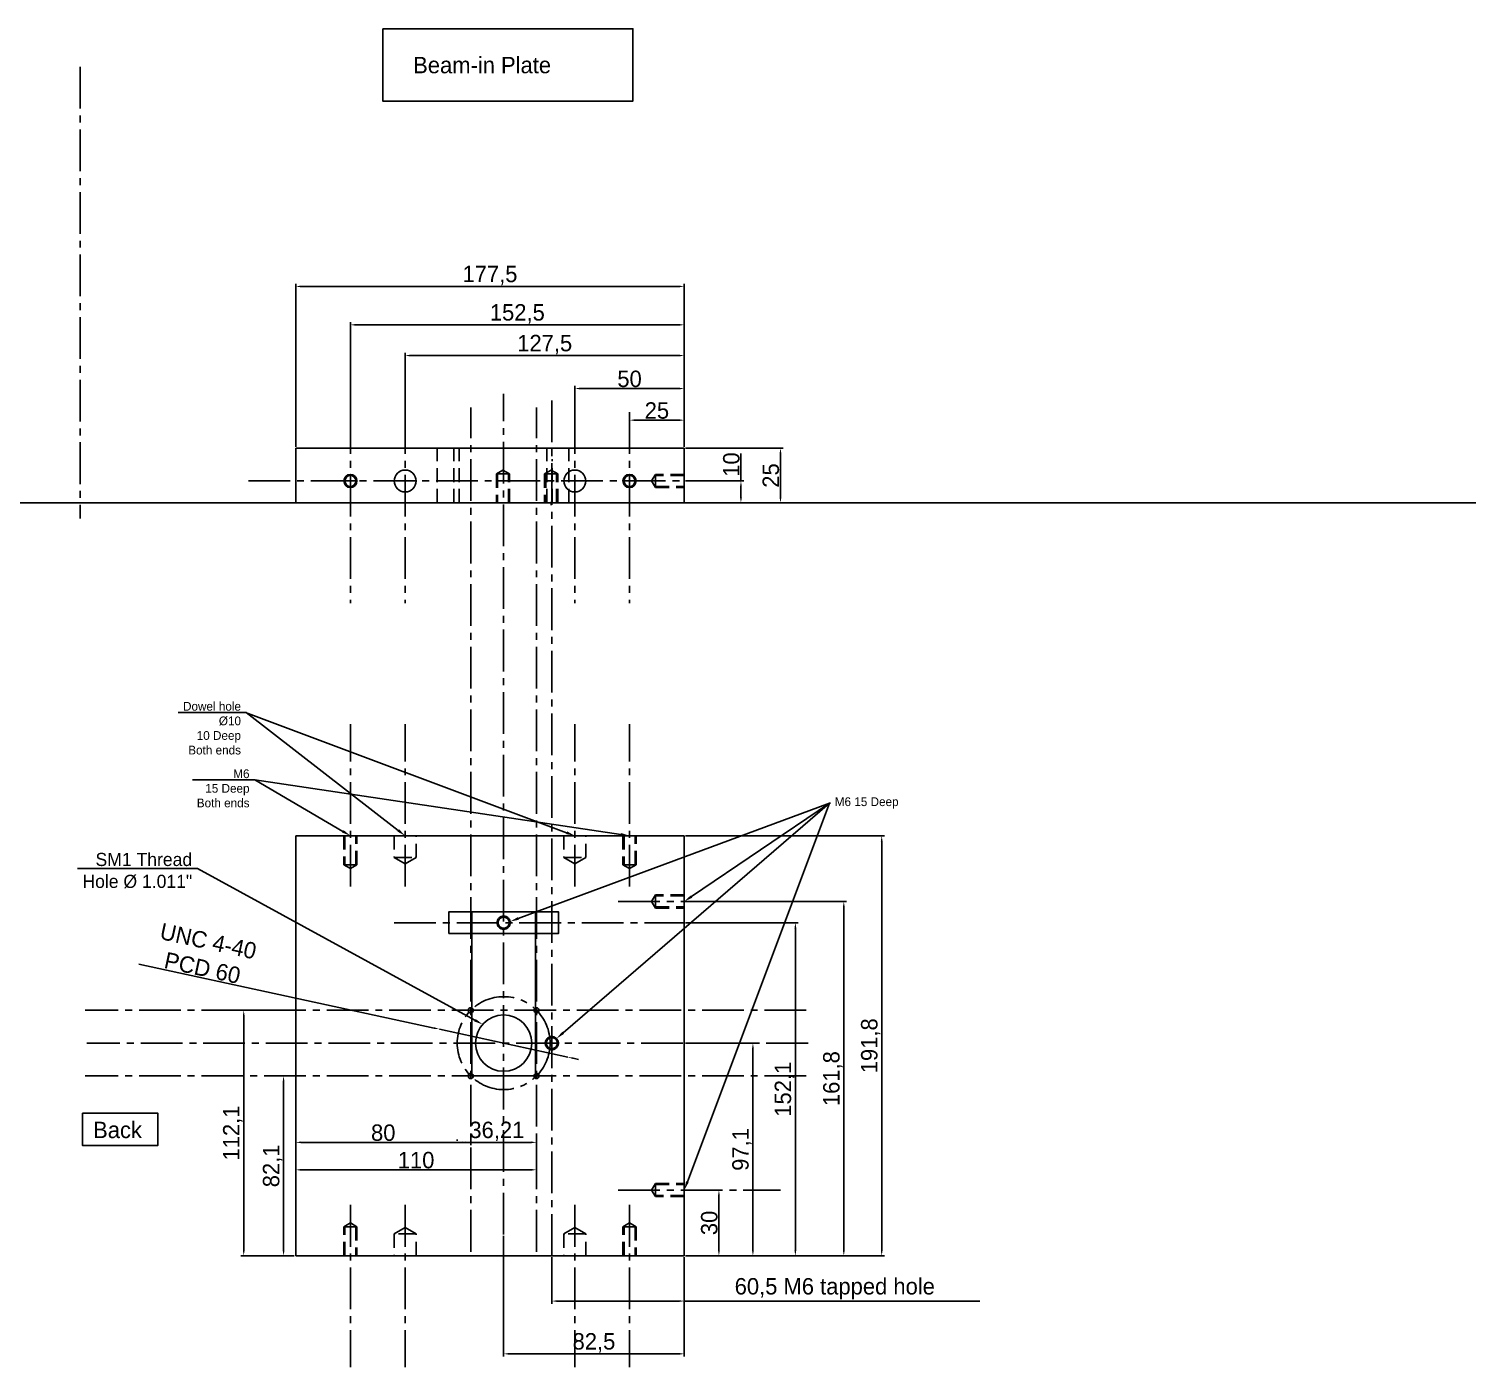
# Model space of a CAD drawing. Header units: millimetres. Extents: x -2438 to 7650, y -2358 to 2460.
# Drawn here: x 1279 to 1936, y -137 to 475 of the extents above; entities that cross this region are included whole.
import ezdxf
from ezdxf import colors
from ezdxf.entities.mleader import LeaderData, LeaderLine
from ezdxf.math import Vec2, Vec3

# ---------------------------------------------------------------- set-up
doc = ezdxf.new("R2010")
doc.units = ezdxf.units.MM
doc.linetypes.add('CENTER2', pattern=[28.575, 19.05, -3.175, 3.175, -3.175])
doc.linetypes.add('DASHED2', pattern=[9.525, 6.35, -3.175])
for name, color, linetype in [('Centre', 7, 'CENTER2'), ('Construction', 130, 'Continuous'), ('Dimension', 1, 'Continuous'), ('Hidden small', 140, 'DASHED2')]:
    doc.layers.add(name, color=color, linetype=linetype)
doc.dimstyles.new('ISO-25', dxfattribs={"dimtxt": 7.5, "dimasz": 2.5, "dimexe": 1.25, "dimexo": 0.625, "dimtad": 1, "dimtxsty": 'Standard', "dimcen": 2.5, "dimadec": 0, "dimazin": 0, "dimtfac": 1, "dimtmove": 0, "dimatfit": 3, "dimfxl": 1, "dimarcsym": 0})

# ---------------------------------------------------------------- blocks, each defined once
blk = doc.blocks.new('*D14')
at = {"layer": 'Defpoints', "color": 0, "transparency": 16777216}
for p in [(1578.83, 11.46), (1610.19, 11.46), (1578.83, -85.64)]:
    blk.add_point(p, dxfattribs=at)
at = {"layer": 'Dimension', "color": 0, "lineweight": -2, "transparency": 16777216}
for p, q in [((1579.45, 11.46), (1611.44, 11.46)), ((1610.19, -83.14), (1610.19, 8.96)), ((1579.45, -85.64), (1611.44, -85.64))]:
    blk.add_line(p, q, dxfattribs=at)
at = {"layer": 'Dimension', "color": 0, "transparency": 16777216}
for points in [[(1609.77, 8.96), (1610.6, 8.96), (1610.19, 11.46)], [(1609.77, -83.14), (1610.6, -83.14), (1610.19, -85.64)]]:
    blk.add_solid(points, dxfattribs=at)
at = {"layer": 'Dimension', "color": 0, "transparency": 16777216, "insert": (1605.19, -37.09), "char_height": 7.5, "attachment_point": 5, "rotation": 90}
blk.add_mtext('97,1', dxfattribs=at)
blk = doc.blocks.new('*D15')
at = {"layer": 'Defpoints', "color": 0, "transparency": 16777216}
for p in [(1518.33, -85.64), (1578.83, -85.64), (1518.33, -106.32)]:
    blk.add_point(p, dxfattribs=at)
at = {"layer": 'Dimension', "color": 0, "lineweight": -2, "transparency": 16777216}
for p, q in [((1518.33, -86.26), (1518.33, -107.57)), ((1578.83, -86.26), (1578.83, -107.57)), ((1520.83, -106.32), (1576.33, -106.32)), ((1578.83, -106.32), (1713.83, -106.32))]:
    blk.add_line(p, q, dxfattribs=at)
at = {"layer": 'Dimension', "color": 0, "transparency": 16777216}
for points in [[(1520.83, -105.91), (1520.83, -106.74), (1518.33, -106.32)], [(1576.33, -105.91), (1576.33, -106.74), (1578.83, -106.32)]]:
    blk.add_solid(points, dxfattribs=at)
at = {"layer": 'Dimension', "color": 0, "transparency": 16777216, "insert": (1647.58, -100.7), "char_height": 7.5, "attachment_point": 5}
blk.add_mtext('60,5 M6 tapped hole', dxfattribs=at)
blk = doc.blocks.new('*D16')
at = {"layer": 'Defpoints', "color": 0, "transparency": 16777216}
for p in [(1578.83, 66.46), (1629.58, 66.46), (1578.83, -85.64)]:
    blk.add_point(p, dxfattribs=at)
at = {"layer": 'Dimension', "color": 0, "lineweight": -2, "transparency": 16777216}
for p, q in [((1579.45, 66.46), (1630.83, 66.46)), ((1629.58, -83.14), (1629.58, 63.96)), ((1579.45, -85.64), (1630.83, -85.64))]:
    blk.add_line(p, q, dxfattribs=at)
at = {"layer": 'Dimension', "color": 0, "transparency": 16777216}
for points in [[(1629.16, 63.96), (1630, 63.96), (1629.58, 66.46)], [(1629.16, -83.14), (1630, -83.14), (1629.58, -85.64)]]:
    blk.add_solid(points, dxfattribs=at)
at = {"layer": 'Dimension', "color": 0, "transparency": 16777216, "insert": (1624.58, -9.59), "char_height": 7.5, "attachment_point": 5, "rotation": 90}
blk.add_mtext('152,1', dxfattribs=at)
blk = doc.blocks.new('*D17')
at = {"layer": 'Defpoints', "color": 0, "transparency": 16777216}
for p in [(1467.01, 17.82), (1525.65, 5.1)]:
    blk.add_point(p, dxfattribs=at)
at = {"layer": 'Dimension', "color": 0, "lineweight": -2, "transparency": 16777216}
for p, q in [((1329.71, 47.6), (1464.57, 18.35)), ((1525.65, 5.1), (1467.01, 17.82)), ((1528.09, 4.57), (1530.53, 4.04))]:
    blk.add_line(p, q, dxfattribs=at)
at = {"layer": 'Dimension', "color": 0, "transparency": 16777216}
for points in [[(1464.65, 18.76), (1464.48, 17.95), (1467.01, 17.82)], [(1528.18, 4.98), (1528, 4.17), (1525.65, 5.1)]]:
    blk.add_solid(points, dxfattribs=at)
at = {"layer": 'Dimension', "color": 0, "transparency": 16777216, "insert": (1360.06, 51.89), "char_height": 7.5, "attachment_point": 5, "rotation": 347.76253}
blk.add_mtext('UNC 4-40\\PPCD 60', dxfattribs=at)
blk = doc.blocks.new('*D18')
at = {"layer": 'Defpoints', "color": 0, "transparency": 16777216}
for p in [(1578.83, 283.17), (1622.77, 283.17), (1578.83, 258.17)]:
    blk.add_point(p, dxfattribs=at)
at = {"layer": 'Dimension', "color": 0, "lineweight": -2, "transparency": 16777216}
for p, q in [((1579.45, 283.17), (1624.02, 283.17)), ((1622.77, 260.67), (1622.77, 280.67)), ((1579.45, 258.17), (1624.02, 258.17))]:
    blk.add_line(p, q, dxfattribs=at)
at = {"layer": 'Dimension', "color": 0, "transparency": 16777216}
for points in [[(1622.35, 280.67), (1623.18, 280.67), (1622.77, 283.17)], [(1622.35, 260.67), (1623.18, 260.67), (1622.77, 258.17)]]:
    blk.add_solid(points, dxfattribs=at)
at = {"layer": 'Dimension', "color": 0, "transparency": 16777216, "insert": (1618.39, 270.67), "char_height": 7.5, "attachment_point": 5, "rotation": 90}
blk.add_mtext('25', dxfattribs=at)
blk = doc.blocks.new('*D32')
at = {"layer": 'Defpoints', "color": 0, "transparency": 16777216}
for p in [(1553.83, 295.94), (1553.83, 283.17), (1578.83, 283.17)]:
    blk.add_point(p, dxfattribs=at)
at = {"layer": 'Dimension', "color": 0, "lineweight": -2, "transparency": 16777216}
for p, q in [((1553.83, 283.8), (1553.83, 297.19)), ((1576.33, 295.94), (1556.33, 295.94)), ((1578.83, 283.8), (1578.83, 297.19))]:
    blk.add_line(p, q, dxfattribs=at)
at = {"layer": 'Dimension', "color": 0, "transparency": 16777216}
for points in [[(1556.33, 296.36), (1556.33, 295.53), (1553.83, 295.94)], [(1576.33, 296.36), (1576.33, 295.53), (1578.83, 295.94)]]:
    blk.add_solid(points, dxfattribs=at)
at = {"layer": 'Dimension', "color": 0, "transparency": 16777216, "insert": (1566.33, 300.32), "char_height": 7.5, "attachment_point": 5}
blk.add_mtext('25', dxfattribs=at)
blk = doc.blocks.new('*D33')
at = {"layer": 'Defpoints', "color": 0, "transparency": 16777216}
for p in [(1528.83, 310.38), (1528.83, 283.17), (1578.83, 283.17)]:
    blk.add_point(p, dxfattribs=at)
at = {"layer": 'Dimension', "color": 0, "lineweight": -2, "transparency": 16777216}
for p, q in [((1528.83, 283.8), (1528.83, 311.63)), ((1576.33, 310.38), (1531.33, 310.38)), ((1578.83, 283.8), (1578.83, 311.63))]:
    blk.add_line(p, q, dxfattribs=at)
at = {"layer": 'Dimension', "color": 0, "transparency": 16777216}
for points in [[(1531.33, 310.8), (1531.33, 309.97), (1528.83, 310.38)], [(1576.33, 310.8), (1576.33, 309.97), (1578.83, 310.38)]]:
    blk.add_solid(points, dxfattribs=at)
at = {"layer": 'Dimension', "color": 0, "transparency": 16777216, "insert": (1553.83, 314.76), "char_height": 7.5, "attachment_point": 5}
blk.add_mtext('50', dxfattribs=at)
blk = doc.blocks.new('*D34')
at = {"layer": 'Defpoints', "color": 0, "transparency": 16777216}
for p in [(1451.33, 325.45), (1451.33, 283.17), (1578.83, 283.17)]:
    blk.add_point(p, dxfattribs=at)
at = {"layer": 'Dimension', "color": 0, "lineweight": -2, "transparency": 16777216}
for p, q in [((1451.33, 283.8), (1451.33, 326.7)), ((1576.33, 325.45), (1453.83, 325.45)), ((1578.83, 283.8), (1578.83, 326.7))]:
    blk.add_line(p, q, dxfattribs=at)
at = {"layer": 'Dimension', "color": 0, "transparency": 16777216}
for points in [[(1453.83, 325.87), (1453.83, 325.03), (1451.33, 325.45)], [(1576.33, 325.87), (1576.33, 325.03), (1578.83, 325.45)]]:
    blk.add_solid(points, dxfattribs=at)
at = {"layer": 'Dimension', "color": 0, "transparency": 16777216, "insert": (1515.08, 330.45), "char_height": 7.5, "attachment_point": 5}
blk.add_mtext('127,5', dxfattribs=at)
blk = doc.blocks.new('*D35')
at = {"layer": 'Defpoints', "color": 0, "transparency": 16777216}
for p in [(1426.33, 339.48), (1426.33, 283.17), (1578.83, 283.17)]:
    blk.add_point(p, dxfattribs=at)
at = {"layer": 'Dimension', "color": 0, "lineweight": -2, "transparency": 16777216}
for p, q in [((1426.33, 283.8), (1426.33, 340.73)), ((1576.33, 339.48), (1428.83, 339.48)), ((1578.83, 283.8), (1578.83, 340.73))]:
    blk.add_line(p, q, dxfattribs=at)
at = {"layer": 'Dimension', "color": 0, "transparency": 16777216}
for points in [[(1428.83, 339.9), (1428.83, 339.06), (1426.33, 339.48)], [(1576.33, 339.9), (1576.33, 339.06), (1578.83, 339.48)]]:
    blk.add_solid(points, dxfattribs=at)
at = {"layer": 'Dimension', "color": 0, "transparency": 16777216, "insert": (1502.58, 344.48), "char_height": 7.5, "attachment_point": 5}
blk.add_mtext('152,5', dxfattribs=at)
blk = doc.blocks.new('*D70')
at = {"layer": 'Defpoints', "color": 0, "transparency": 16777216}
for p in [(1578.83, 268.17), (1604.71, 268.17), (1578.83, 258.17)]:
    blk.add_point(p, dxfattribs=at)
at = {"layer": 'Dimension', "color": 0, "lineweight": -2, "transparency": 16777216}
for p, q in [((1604.71, 268.17), (1604.71, 280.67)), ((1579.45, 268.17), (1605.96, 268.17)), ((1604.71, 260.67), (1604.71, 265.67)), ((1579.45, 258.17), (1605.96, 258.17))]:
    blk.add_line(p, q, dxfattribs=at)
at = {"layer": 'Dimension', "color": 0, "transparency": 16777216}
for points in [[(1604.3, 265.67), (1605.13, 265.67), (1604.71, 268.17)], [(1604.3, 260.67), (1605.13, 260.67), (1604.71, 258.17)]]:
    blk.add_solid(points, dxfattribs=at)
at = {"layer": 'Dimension', "color": 0, "transparency": 16777216, "insert": (1600.34, 275.67), "char_height": 7.5, "attachment_point": 5, "rotation": 90}
blk.add_mtext('10', dxfattribs=at)
blk = doc.blocks.new('*D83')
at = {"layer": 'Defpoints', "color": 0, "transparency": 16777216}
for p in [(1578.83, -55.64), (1594.65, -55.64), (1578.83, -85.64)]:
    blk.add_point(p, dxfattribs=at)
at = {"layer": 'Dimension', "color": 0, "lineweight": -2, "transparency": 16777216}
for p, q in [((1579.45, -55.64), (1595.9, -55.64)), ((1594.65, -83.14), (1594.65, -58.14)), ((1579.45, -85.64), (1595.9, -85.64))]:
    blk.add_line(p, q, dxfattribs=at)
at = {"layer": 'Dimension', "color": 0, "transparency": 16777216}
for points in [[(1594.23, -58.14), (1595.06, -58.14), (1594.65, -55.64)], [(1594.23, -83.14), (1595.06, -83.14), (1594.65, -85.64)]]:
    blk.add_solid(points, dxfattribs=at)
at = {"layer": 'Dimension', "color": 0, "transparency": 16777216, "insert": (1590.27, -70.64), "char_height": 7.5, "attachment_point": 5, "rotation": 90}
blk.add_mtext('30', dxfattribs=at)
blk = doc.blocks.new('*D84')
at = {"layer": 'Defpoints', "color": 0, "transparency": 16777216}
for p in [(1578.83, 76.16), (1651.7, 76.16), (1578.83, -85.64)]:
    blk.add_point(p, dxfattribs=at)
at = {"layer": 'Dimension', "color": 0, "lineweight": -2, "transparency": 16777216}
for p, q in [((1579.45, 76.16), (1652.95, 76.16)), ((1651.7, -83.14), (1651.7, 73.66)), ((1579.45, -85.64), (1652.95, -85.64))]:
    blk.add_line(p, q, dxfattribs=at)
at = {"layer": 'Dimension', "color": 0, "transparency": 16777216}
for points in [[(1651.29, 73.66), (1652.12, 73.66), (1651.7, 76.16)], [(1651.29, -83.14), (1652.12, -83.14), (1651.7, -85.64)]]:
    blk.add_solid(points, dxfattribs=at)
at = {"layer": 'Dimension', "color": 0, "transparency": 16777216, "insert": (1646.7, -4.74), "char_height": 7.5, "attachment_point": 5, "rotation": 90}
blk.add_mtext('161,8', dxfattribs=at)
blk = doc.blocks.new('*D85')
at = {"layer": 'Defpoints', "color": 0, "transparency": 16777216}
for p in [(1578.83, 106.16), (1669.01, 106.16), (1578.83, -85.64)]:
    blk.add_point(p, dxfattribs=at)
at = {"layer": 'Dimension', "color": 0, "lineweight": -2, "transparency": 16777216}
for p, q in [((1579.45, 106.16), (1670.26, 106.16)), ((1669.01, -83.14), (1669.01, 103.66)), ((1579.45, -85.64), (1670.26, -85.64))]:
    blk.add_line(p, q, dxfattribs=at)
at = {"layer": 'Dimension', "color": 0, "transparency": 16777216}
for points in [[(1668.6, 103.66), (1669.43, 103.66), (1669.01, 106.16)], [(1668.6, -83.14), (1669.43, -83.14), (1669.01, -85.64)]]:
    blk.add_solid(points, dxfattribs=at)
at = {"layer": 'Dimension', "color": 0, "transparency": 16777216, "insert": (1664.01, 10.26), "char_height": 7.5, "attachment_point": 5, "rotation": 90}
blk.add_mtext('191,8', dxfattribs=at)
blk = doc.blocks.new('*D123')
at = {"layer": 'Defpoints', "color": 0, "transparency": 16777216}
for p in [(1401.33, -29.18), (1481.33, -29.18), (1481.33, -33.85)]:
    blk.add_point(p, dxfattribs=at)
at = {"layer": 'Dimension', "color": 0, "lineweight": -2, "transparency": 16777216}
for p, q in [((1401.33, -29.81), (1401.33, -35.1)), ((1481.33, -29.81), (1481.33, -35.1)), ((1403.83, -33.85), (1478.83, -33.85))]:
    blk.add_line(p, q, dxfattribs=at)
at = {"layer": 'Dimension', "color": 0, "transparency": 16777216}
for points in [[(1403.83, -33.43), (1403.83, -34.26), (1401.33, -33.85)], [(1478.83, -33.43), (1478.83, -34.26), (1481.33, -33.85)]]:
    blk.add_solid(points, dxfattribs=at)
at = {"layer": 'Dimension', "color": 0, "transparency": 16777216, "insert": (1441.33, -29.47), "char_height": 7.5, "attachment_point": 5}
blk.add_mtext('80', dxfattribs=at)
blk = doc.blocks.new('*D124')
at = {"layer": 'Defpoints', "color": 0, "transparency": 16777216}
for p in [(1401.33, -44.47), (1511.33, -44.47), (1511.33, -46.39)]:
    blk.add_point(p, dxfattribs=at)
at = {"layer": 'Dimension', "color": 0, "lineweight": -2, "transparency": 16777216}
for p, q in [((1401.33, -45.09), (1401.33, -47.64)), ((1511.33, -45.09), (1511.33, -47.64)), ((1403.83, -46.39), (1508.83, -46.39))]:
    blk.add_line(p, q, dxfattribs=at)
at = {"layer": 'Dimension', "color": 0, "transparency": 16777216}
for points in [[(1403.83, -45.97), (1403.83, -46.8), (1401.33, -46.39)], [(1508.83, -45.97), (1508.83, -46.8), (1511.33, -46.39)]]:
    blk.add_solid(points, dxfattribs=at)
at = {"layer": 'Dimension', "color": 0, "transparency": 16777216, "insert": (1456.33, -42.01), "char_height": 7.5, "attachment_point": 5}
blk.add_mtext('110', dxfattribs=at)
blk = doc.blocks.new('*D125')
at = {"layer": 'Defpoints', "color": 0, "transparency": 16777216}
for p in [(1395.8, -3.54), (1401.33, -3.54), (1401.33, -85.64)]:
    blk.add_point(p, dxfattribs=at)
at = {"layer": 'Dimension', "color": 0, "lineweight": -2, "transparency": 16777216}
for p, q in [((1400.7, -3.54), (1394.55, -3.54)), ((1395.8, -83.14), (1395.8, -6.04)), ((1400.7, -85.64), (1394.55, -85.64))]:
    blk.add_line(p, q, dxfattribs=at)
at = {"layer": 'Dimension', "color": 0, "transparency": 16777216}
for points in [[(1395.39, -6.04), (1396.22, -6.04), (1395.8, -3.54)], [(1395.39, -83.14), (1396.22, -83.14), (1395.8, -85.64)]]:
    blk.add_solid(points, dxfattribs=at)
at = {"layer": 'Dimension', "color": 0, "transparency": 16777216, "insert": (1390.8, -44.59), "char_height": 7.5, "attachment_point": 5, "rotation": 90}
blk.add_mtext('82,1', dxfattribs=at)
blk = doc.blocks.new('*D126')
at = {"layer": 'Defpoints', "color": 0, "transparency": 16777216}
for p in [(1377.6, 26.46), (1401.33, 26.46), (1401.33, -85.64)]:
    blk.add_point(p, dxfattribs=at)
at = {"layer": 'Dimension', "color": 0, "lineweight": -2, "transparency": 16777216}
for p, q in [((1400.7, 26.46), (1376.35, 26.46)), ((1377.6, -83.14), (1377.6, 23.96)), ((1400.7, -85.64), (1376.35, -85.64))]:
    blk.add_line(p, q, dxfattribs=at)
at = {"layer": 'Dimension', "color": 0, "transparency": 16777216}
for points in [[(1377.18, 23.96), (1378.02, 23.96), (1377.6, 26.46)], [(1377.18, -83.14), (1378.02, -83.14), (1377.6, -85.64)]]:
    blk.add_solid(points, dxfattribs=at)
at = {"layer": 'Dimension', "color": 0, "transparency": 16777216, "insert": (1372.6, -29.59), "char_height": 7.5, "attachment_point": 5, "rotation": 90}
blk.add_mtext('112,1', dxfattribs=at)
blk = doc.blocks.new('*D127')
at = {"layer": 'Defpoints', "color": 0, "transparency": 16777216}
for p in [(1475.11, -33.85), (1511.33, -33.85), (1511.33, -43.54)]:
    blk.add_point(p, dxfattribs=at)
at = {"layer": 'Dimension', "color": 0, "lineweight": -2, "transparency": 16777216}
for p, q in [((1475.11, -33.22), (1475.11, -32.6)), ((1511.33, -42.91), (1511.33, -32.6)), ((1477.61, -33.85), (1508.83, -33.85))]:
    blk.add_line(p, q, dxfattribs=at)
at = {"layer": 'Dimension', "color": 0, "transparency": 16777216}
for points in [[(1477.61, -33.43), (1477.61, -34.26), (1475.11, -33.85)], [(1508.83, -33.43), (1508.83, -34.26), (1511.33, -33.85)]]:
    blk.add_solid(points, dxfattribs=at)
at = {"layer": 'Dimension', "color": 0, "transparency": 16777216, "insert": (1493.22, -28.85), "char_height": 7.5, "attachment_point": 5}
blk.add_mtext('36,21', dxfattribs=at)
blk = doc.blocks.new('*D175')
at = {"layer": 'Defpoints', "color": 0, "transparency": 16777216}
for p in [(1496.33, -75.94), (1578.83, -85.64), (1578.83, -130.41)]:
    blk.add_point(p, dxfattribs=at)
at = {"layer": 'Dimension', "color": 0, "lineweight": -2, "transparency": 16777216}
for p, q in [((1496.33, -76.56), (1496.33, -131.66)), ((1578.83, -86.26), (1578.83, -131.66)), ((1498.83, -130.41), (1576.33, -130.41))]:
    blk.add_line(p, q, dxfattribs=at)
at = {"layer": 'Dimension', "color": 0, "transparency": 16777216}
for points in [[(1498.83, -130), (1498.83, -130.83), (1496.33, -130.41)], [(1576.33, -130), (1576.33, -130.83), (1578.83, -130.41)]]:
    blk.add_solid(points, dxfattribs=at)
at = {"layer": 'Dimension', "color": 0, "transparency": 16777216, "insert": (1537.58, -125.41), "char_height": 7.5, "attachment_point": 5}
blk.add_mtext('82,5', dxfattribs=at)
blk = doc.blocks.new('*D176')
at = {"layer": 'Defpoints', "color": 0, "transparency": 16777216}
for p in [(1578.83, 357.02), (1401.33, 283.17), (1578.83, 283.17)]:
    blk.add_point(p, dxfattribs=at)
at = {"layer": 'Dimension', "color": 0, "lineweight": -2, "transparency": 16777216}
for p, q in [((1401.33, 283.8), (1401.33, 358.27)), ((1403.83, 357.02), (1576.33, 357.02)), ((1578.83, 283.8), (1578.83, 358.27))]:
    blk.add_line(p, q, dxfattribs=at)
at = {"layer": 'Dimension', "color": 0, "transparency": 16777216}
for points in [[(1403.83, 357.43), (1403.83, 356.6), (1401.33, 357.02)], [(1576.33, 357.43), (1576.33, 356.6), (1578.83, 357.02)]]:
    blk.add_solid(points, dxfattribs=at)
at = {"layer": 'Dimension', "color": 0, "transparency": 16777216, "insert": (1490.08, 362.02), "char_height": 7.5, "attachment_point": 5}
blk.add_mtext('177,5', dxfattribs=at)
blk = doc.blocks.new('*U177')
blk.add_circle((0, 0), 1.18)
blk = doc.blocks.new('*U178')
at = {"color": 0, "linetype": 'ByBlock', "lineweight": -2, "transparency": 16777216}
blk.add_blockref('*U177', (1481.33, 26.46), dxfattribs=at)
for p, rotation in [((1511.33, 26.46), 270), ((1481.33, -3.54), 90.00000000000001), ((1511.33, -3.54), 180)]:
    blk.add_blockref('*U177', p, dxfattribs=dict(at, rotation=rotation))

msp = doc.modelspace()

# ---------------------------------------------------------------- linework, layer by layer
for p, q in [((1578.827, 283.174), (1401.327, 283.174)), ((1401.327, 283.174), (1401.327, 258.174)), ((1578.827, 258.174), (1578.827, 283.174)), ((433.518, 258.174), (2150.15, 258.174)), ((1401.327, 258.174), (1578.827, 258.174)), ((1401.327, -85.636), (1401.327, 106.164)), ((1401.327, 106.164), (1578.827, 106.164)), ((1578.827, 106.164), (1578.827, -85.636)), ((1578.827, -85.636), (1401.327, -85.636))]:
    msp.add_line(p, q)
for centre, radius in [((1426.327, 268.174), 3), ((1426.327, 268.174), 2.5), ((1451.327, 268.174), 5), ((1528.827, 268.174), 5), ((1553.827, 268.174), 3), ((1553.827, 268.174), 2.5), ((1496.327, 11.464), 12.85)]:
    msp.add_circle(centre, radius)
at = {"layer": 'Centre'}
for p, q in [((1302.95, 457.276), (1302.95, 250.99)), ((1496.327, -75.936), (1496.327, 307.911)), ((1518.327, -85.636), (1518.327, 307.911)), ((1426.327, 299.622), (1426.327, 212.436)), ((1451.327, 299.622), (1451.327, 212.436)), ((1481.325, -83.78), (1481.325, 301.699)), ((1511.328, -83.78), (1511.328, 301.699)), ((1528.827, 299.622), (1528.827, 212.436)), ((1553.827, 299.622), (1553.827, 212.436)), ((1379.725, 268.174), (1586.011, 268.174)), ((1423.327, 268.174), (1429.327, 268.174)), ((1448.327, 268.174), (1454.327, 268.174)), ((1531.827, 268.174), (1525.827, 268.174)), ((1556.827, 268.174), (1550.827, 268.174)), ((1426.327, 82.958), (1426.327, 157.059)), ((1451.327, 82.958), (1451.327, 157.059)), ((1528.827, 82.958), (1528.827, 157.059)), ((1553.827, 82.958), (1553.827, 157.059)), ((1548.654, 76.164), (1622.756, 76.164)), ((1446.327, 66.464), (1578.827, 66.464)), ((1634.565, 26.465), (1305.184, 26.465)), ((1635.352, 11.464), (1305.971, 11.464)), ((1634.565, -3.538), (1305.184, -3.538)), ((1548.654, -55.636), (1622.756, -55.636)), ((1426.327, -62.431), (1426.327, -136.532)), ((1451.327, -62.431), (1451.327, -136.532)), ((1528.827, -62.431), (1528.827, -136.532)), ((1553.827, -62.431), (1553.827, -136.532))]:
    msp.add_line(p, q, dxfattribs=at)
for centre, radius in [((1496.327, 66.464), 3), ((1496.327, 66.464), 2.5), ((1496.327, 11.464), 21.215), ((1518.327, 11.464), 3), ((1518.327, 11.464), 2.5)]:
    msp.add_circle(centre, radius, dxfattribs=at)
at = {"layer": 'Construction'}
msp.add_lwpolyline([(1471.327, 61.464), (1521.327, 61.464), (1521.327, 71.464), (1471.327, 71.464)], close=True, dxfattribs=at)
msp.add_lwpolyline([(1481.827, 71.464), (1481.827, -3.536), (1510.827, -3.536), (1510.827, 71.464)], dxfattribs=at)
at = {"layer": 'Dimension'}
for points in [[(1441.126, 474.675), (1555.387, 474.675), (1555.387, 441.673), (1441.126, 441.673)], [(1303.979, -20.507), (1338.328, -20.507), (1338.328, -35.308), (1303.979, -35.308)]]:
    msp.add_lwpolyline(points, close=True, dxfattribs=at)
at = {"layer": 'Hidden small'}
for p, q in [((1466.027, 258.174), (1466.027, 283.174)), ((1473.639, 258.174), (1473.639, 283.174)), ((1475.989, 258.174), (1475.989, 283.174)), ((1516.065, 258.174), (1516.065, 283.174)), ((1526.027, 258.174), (1526.027, 283.174)), ((1518.415, 258.174), (1518.415, 278.174)), ((1496.027, 273.174), (1493.027, 271.442)), ((1493.027, 271.442), (1499.027, 271.442)), ((1493.527, 271.442), (1493.527, 258.174)), ((1496.027, 273.174), (1499.027, 271.442)), ((1498.527, 258.174), (1498.527, 271.442)), ((1518.027, 273.174), (1515.027, 271.442)), ((1515.027, 271.442), (1521.027, 271.442)), ((1515.527, 271.442), (1515.527, 258.174)), ((1518.027, 273.174), (1521.027, 271.442)), ((1520.527, 258.174), (1520.527, 271.442)), ((1563.884, 268.174), (1565.616, 271.174)), ((1578.884, 271.174), (1565.616, 271.174)), ((1565.616, 265.174), (1565.616, 271.174)), ((1578.884, 270.674), (1565.616, 270.674)), ((1563.884, 268.174), (1565.616, 265.174)), ((1565.616, 265.674), (1578.884, 265.674)), ((1565.616, 265.174), (1578.884, 265.174)), ((1518.027, 257.145), (1518.027, 258.67)), ((1423.327, 106.164), (1423.327, 92.896)), ((1423.827, 106.164), (1423.827, 92.896)), ((1428.827, 92.896), (1428.827, 106.164)), ((1429.327, 92.896), (1429.327, 106.164)), ((1446.327, 106.164), (1446.327, 96.164)), ((1456.327, 96.164), (1456.327, 106.164)), ((1523.827, 106.164), (1523.827, 96.164)), ((1533.827, 96.164), (1533.827, 106.164)), ((1550.827, 106.164), (1550.827, 92.896)), ((1551.327, 106.164), (1551.327, 92.896)), ((1556.327, 92.896), (1556.327, 106.164)), ((1556.827, 92.896), (1556.827, 106.164)), ((1426.327, 91.164), (1423.327, 92.896)), ((1429.327, 92.896), (1423.327, 92.896)), ((1426.327, 91.164), (1429.327, 92.896)), ((1446.327, 96.164), (1456.327, 96.164)), ((1446.327, 96.164), (1451.327, 93.277)), ((1454.327, 96.164), (1448.327, 96.164)), ((1456.327, 96.164), (1451.327, 93.277)), ((1523.827, 96.164), (1533.827, 96.164)), ((1523.827, 96.164), (1528.827, 93.277)), ((1531.827, 96.164), (1525.827, 96.164)), ((1533.827, 96.164), (1528.827, 93.277)), ((1553.827, 91.164), (1550.827, 92.896)), ((1556.827, 92.896), (1550.827, 92.896)), ((1553.827, 91.164), (1556.827, 92.896)), ((1563.884, 76.164), (1565.616, 79.164)), ((1578.884, 79.164), (1565.616, 79.164)), ((1565.616, 73.164), (1565.616, 79.164)), ((1563.884, 76.164), (1565.616, 73.164)), ((1578.884, 78.664), (1565.616, 78.664)), ((1565.616, 73.664), (1578.884, 73.664)), ((1565.616, 73.164), (1578.884, 73.164)), ((1563.884, -55.636), (1565.616, -52.636)), ((1563.884, -55.636), (1565.616, -58.636)), ((1565.616, -52.636), (1578.884, -52.636)), ((1565.616, -52.636), (1565.616, -58.636)), ((1565.616, -53.136), (1578.884, -53.136)), ((1578.884, -58.136), (1565.616, -58.136)), ((1578.884, -58.636), (1565.616, -58.636)), ((1426.327, -70.636), (1423.327, -72.368)), ((1426.327, -70.636), (1429.327, -72.368)), ((1553.827, -70.636), (1550.827, -72.368)), ((1553.827, -70.636), (1556.827, -72.368)), ((1423.327, -85.636), (1423.327, -72.368)), ((1429.327, -72.368), (1423.327, -72.368)), ((1423.827, -85.636), (1423.827, -72.368)), ((1428.827, -72.368), (1428.827, -85.636)), ((1429.327, -72.368), (1429.327, -85.636)), ((1446.327, -75.636), (1451.327, -72.75)), ((1456.327, -75.636), (1446.327, -75.636)), ((1446.327, -75.636), (1446.327, -85.636)), ((1454.327, -75.636), (1448.327, -75.636)), ((1456.327, -75.636), (1451.327, -72.75)), ((1456.327, -85.636), (1456.327, -75.636)), ((1523.827, -75.636), (1528.827, -72.75)), ((1533.827, -75.636), (1523.827, -75.636)), ((1523.827, -75.636), (1523.827, -85.636)), ((1531.827, -75.636), (1525.827, -75.636)), ((1531.827, -75.636), (1525.827, -75.636)), ((1533.827, -75.636), (1528.827, -72.75)), ((1533.827, -85.636), (1533.827, -75.636)), ((1550.827, -85.636), (1550.827, -72.368)), ((1556.827, -72.368), (1550.827, -72.368)), ((1551.327, -85.636), (1551.327, -72.368)), ((1556.327, -72.368), (1556.327, -85.636)), ((1556.827, -72.368), (1556.827, -85.636))]:
    msp.add_line(p, q, dxfattribs=at)
for points in [[(1493.027, 271.442), (1493.027, 258.174), (1499.027, 258.174), (1499.027, 271.442)], [(1515.027, 271.442), (1515.027, 258.174), (1521.027, 258.174), (1521.027, 271.442)]]:
    msp.add_lwpolyline(points, dxfattribs=at)

# ---------------------------------------------------------------- block references
msp.add_blockref('*U178', (0, 0))

# ---------------------------------------------------------------- texts
at = {"layer": 'Dimension', "char_height": 7.5, "attachment_point": 1}
for s, width, insert in [('Beam-in Plate', 294.18325, (1454.996, 461.855)), ('Back', 38.54368, (1308.8, -24.407))]:
    msp.add_mtext_dynamic_manual_height_columns(s, width=width, gutter_width=12.5, heights=[0], dxfattribs=dict(at, insert=insert))

# ---------------------------------------------------------------- dimensions: what is measured, and where the dimension line sits
at = {"layer": 'Dimension'}
for base, p1, p2, picture, middle in [((1578.827, 357.017), (1401.327, 283.174), (1578.827, 283.174), '*D176', (1490.077, 362.017)), ((1528.827, 310.382), (1578.827, 283.174), (1528.827, 283.174), '*D33', (1553.827, 314.757)), ((1553.827, 295.942), (1578.827, 283.174), (1553.827, 283.174), '*D32', (1566.327, 300.317)), ((1481.325, -33.846), (1401.327, -29.182), (1481.325, -29.182), '*D123', (1441.326, -29.471)), ((1511.328, -33.846), (1475.114, -33.846), (1511.328, -43.537), '*D127', (1493.221, -28.846)), ((1511.328, -46.387), (1401.327, -44.47), (1511.328, -44.47), '*D124', (1456.327, -42.012)), ((1578.827, -130.413), (1496.327, -75.936), (1578.827, -85.636), '*D175', (1537.577, -125.413))]:
    dim = msp.add_linear_dim(base=base, p1=p1, p2=p2, dimstyle='ISO-25', dxfattribs=at)
    dim.commit()
    dim.dimension.update_dxf_attribs({"geometry": picture, "text_midpoint": middle})
for base, p2, picture, middle in [((1426.327, 339.479), (1426.327, 283.174), '*D35', (1502.577, 339.479)), ((1451.327, 325.449), (1451.327, 283.174), '*D34', (1515.077, 325.449))]:
    dim = msp.add_linear_dim(base=base, p1=(1578.827, 283.174), p2=p2, dimstyle='ISO-25', dxfattribs=at)
    dim.commit()
    dim.dimension.update_dxf_attribs({"geometry": picture, "text_midpoint": middle, "dimtype": 160})
for base, p1, p2, picture, middle in [((1622.768, 283.174), (1578.827, 258.174), (1578.827, 283.174), '*D18', (1618.393, 270.674)), ((1604.713, 268.174), (1578.827, 258.174), (1578.827, 268.174), '*D70', (1600.338, 275.674)), ((1669.013, 106.164), (1578.827, -85.636), (1578.827, 106.164), '*D85', (1664.013, 10.264)), ((1651.702, 76.164), (1578.827, -85.636), (1578.827, 76.164), '*D84', (1646.702, -4.736)), ((1629.58, 66.464), (1578.827, -85.636), (1578.827, 66.464), '*D16', (1624.58, -9.586)), ((1377.599, 26.465), (1401.327, -85.636), (1401.327, 26.465), '*D126', (1372.599, -29.586)), ((1610.186, 11.464), (1578.827, -85.636), (1578.827, 11.464), '*D14', (1605.186, -37.086)), ((1395.803, -3.538), (1401.327, -85.636), (1401.327, -3.538), '*D125', (1390.803, -44.587)), ((1594.646, -55.636), (1578.827, -85.636), (1578.827, -55.636), '*D83', (1590.271, -70.636))]:
    dim = msp.add_linear_dim(base=base, p1=p1, p2=p2, angle=90, dimstyle='ISO-25', dxfattribs=at)
    dim.commit()
    dim.dimension.update_dxf_attribs({"geometry": picture, "text_midpoint": middle})
dim = msp.add_diameter_dim_2p(p1=(1525.645, 5.105), p2=(1467.008, 17.822), text='UNC 4-40\\PPCD 60', dimstyle='ISO-25', dxfattribs=at)
dim.commit()
dim.dimension.update_dxf_attribs({"geometry": '*D17', "text_midpoint": (1357.803, 41.508), "dimtype": 163})
dim = msp.add_linear_dim(base=(1518.327, -106.322), p1=(1578.827, -85.636), p2=(1518.327, -85.636), text='<> M6 tapped hole', dimstyle='ISO-25', dxfattribs=at)
dim.commit()
dim.dimension.update_dxf_attribs({"geometry": '*D15', "text_midpoint": (1647.577, -106.322), "dimtype": 160})

# ---------------------------------------------------------------- leaders
ml = msp.add_multileader_mtext('Standard', dxfattribs=at)
ml.set_content('Dowel hole\\P%%C10\\P10 Deep\\PBoth ends', color=256)
ml.set_leader_properties()
ml.build(insert=Vec2(0, 0))
ml.multileader.update_dxf_attribs({"text_right_attachment_type": 6, "dogleg_length": 0.36})
ctx = ml.context
ctx.base_point, ctx.plane_origin = Vec3(1339.677, 165.292), Vec3(1451.327, 106.164)
ctx.right_attachment, ctx.text_align_type = 6, 2
notes = []
notes.append((ctx, [(0, (1, 1, 0), (1378.704, 162.492), (-1, 0), 0.36, [(0, [(1451.327, 106.164)], 0, [])])]))
ctx.mtext.insert, ctx.mtext.alignment, ctx.mtext.flow_direction = Vec3(1376.344, 167.292), 3, 5
ml = msp.add_multileader_mtext('Standard', dxfattribs=at)
ml.set_content('', color=256)
ml.set_leader_properties()
ml.build(insert=Vec2(0, 0))
ml.multileader.update_dxf_attribs({"text_right_attachment_type": 6, "dogleg_length": 0.36})
ctx = ml.context
ctx.base_point, ctx.plane_origin = Vec3(1373.984, 164.492), Vec3(1528.827, 106.164)
ctx.right_attachment, ctx.text_align_type = 6, 2
notes.append((ctx, [(0, (1, 1, 0), (1378.344, 162.492), (-1, 0), 0.36, [(0, [(1528.827, 106.164)], 0, [])])]))
ctx.mtext.insert, ctx.mtext.alignment, ctx.mtext.flow_direction = Vec3(1375.984, 166.492), 3, 5
ml = msp.add_multileader_mtext('Standard', dxfattribs=at)
ml.set_content('M6\\P15 Deep\\PBoth ends', color=256)
ml.set_leader_properties()
ml.build(insert=Vec2(0, 0))
ml.multileader.update_dxf_attribs({"text_right_attachment_type": 6, "dogleg_length": 0.36})
ctx = ml.context
ctx.base_point, ctx.plane_origin = Vec3(1343.584, 134.491), Vec3(1426.327, 106.164)
ctx.right_attachment, ctx.text_align_type = 6, 2
notes.append((ctx, [(0, (1, 1, 0), (1382.611, 131.691), (-1, 0), 0.36, [(0, [(1426.327, 106.164)], 0, [])])]))
ctx.mtext.insert, ctx.mtext.alignment, ctx.mtext.flow_direction = Vec3(1380.251, 136.491), 3, 5
ml = msp.add_multileader_mtext('Standard', dxfattribs=at)
ml.set_content('', color=256)
ml.set_leader_properties()
ml.build(insert=Vec2(0, 0))
ml.multileader.update_dxf_attribs({"text_right_attachment_type": 6, "dogleg_length": 0.36})
ctx = ml.context
ctx.base_point, ctx.plane_origin = Vec3(1378.251, 133.691), Vec3(1553.827, 106.164)
ctx.right_attachment, ctx.text_align_type = 6, 2
notes.append((ctx, [(0, (1, 1, 0), (1382.611, 131.691), (-1, 0), 0.36, [(0, [(1553.827, 106.164)], 0, [])])]))
ctx.mtext.insert, ctx.mtext.alignment, ctx.mtext.flow_direction = Vec3(1380.251, 135.691), 3, 5
ml = msp.add_multileader_mtext('Standard', dxfattribs=at)
ml.set_content('', color=256)
ml.set_leader_properties()
ml.build(insert=Vec2(0, 0))
ml.multileader.update_dxf_attribs({"text_right_attachment_type": 6, "dogleg_length": 0.36})
ctx = ml.context
ctx.base_point, ctx.plane_origin = Vec3(1645.576, 121.049), Vec3(1499.279, 66.995)
ctx.right_attachment = 6
notes.append((ctx, [(0, (1, 1, 0), (1645.216, 121.049), (1, 0), 0.36, [(0, [(1499.279, 66.995)], 0, [])])]))
ctx.mtext.insert, ctx.mtext.flow_direction = Vec3(1647.576, 123.049), 5
ml = msp.add_multileader_mtext('Standard', dxfattribs=at)
ml.set_content('M6 15 Deep', color=256)
ml.set_leader_properties()
ml.build(insert=Vec2(0, 0))
ml.multileader.update_dxf_attribs({"text_right_attachment_type": 6, "dogleg_length": 0.36})
ctx = ml.context
ctx.base_point, ctx.plane_origin = Vec3(1645.576, 121.049), Vec3(1520.469, 13.564)
ctx.right_attachment = 6
notes.append((ctx, [(0, (1, 1, 0), (1645.216, 121.049), (1, 0), 0.36, [(0, [(1520.469, 13.564)], 0, [])])]))
ctx.mtext.insert, ctx.mtext.flow_direction = Vec3(1647.576, 123.715), 5
ml = msp.add_multileader_mtext('Standard', dxfattribs=at)
ml.set_content('', color=256)
ml.set_leader_properties()
ml.build(insert=Vec2(0, 0))
ml.multileader.update_dxf_attribs({"text_right_attachment_type": 6, "dogleg_length": 0.36})
ctx = ml.context
ctx.base_point, ctx.plane_origin = Vec3(1645.576, 121.049), Vec3(1578.827, 76.164)
ctx.right_attachment = 6
notes.append((ctx, [(0, (1, 1, 0), (1645.216, 121.049), (1, 0), 0.36, [(0, [(1578.827, 76.164)], 0, [])])]))
ctx.mtext.insert, ctx.mtext.flow_direction = Vec3(1647.576, 123.049), 5
ml = msp.add_multileader_mtext('Standard', dxfattribs=at)
ml.set_content('', color=256)
ml.set_leader_properties()
ml.build(insert=Vec2(0, 0))
ml.multileader.update_dxf_attribs({"text_right_attachment_type": 6, "dogleg_length": 0.36})
ctx = ml.context
ctx.base_point, ctx.plane_origin = Vec3(1645.576, 121.049), Vec3(1578.827, -55.636)
ctx.right_attachment = 6
notes.append((ctx, [(0, (1, 1, 0), (1645.216, 121.049), (1, 0), 0.36, [(0, [(1578.827, -55.636)], 0, [])])]))
ctx.mtext.insert, ctx.mtext.flow_direction = Vec3(1647.576, 123.049), 5
ml = msp.add_multileader_mtext('Standard', dxfattribs=at)
ml.set_content('{\\C256;SM1 Thread\\PHole %%C 1.011"}', color=256)
ml.set_leader_properties()
ml.build(insert=Vec2(0, 0))
ml.multileader.update_dxf_attribs({"text_right_attachment_type": 6, "dogleg_length": 0.36})
ctx = ml.context
ctx.base_point, ctx.char_height, ctx.plane_origin = Vec3(1292.052, 95.343), 6, Vec3(1486.737, 20.016)
ctx.right_attachment, ctx.text_align_type = 6, 2
notes.append((ctx, [(0, (1, 1, 0), (1356.412, 91.143), (-1, 0), 0.36, [(0, [(1486.737, 20.016)], 0, [])])]))
ctx.mtext.insert, ctx.mtext.alignment, ctx.mtext.flow_direction = Vec3(1354.052, 98.343), 3, 5
for ctx, leaders in notes:
    for number, flags, end, landing, length, lines in leaders:
        leader = LeaderData()
        leader.index, (leader.has_last_leader_line, leader.has_dogleg_vector, leader.attachment_direction) = number, flags
        leader.last_leader_point, leader.dogleg_vector, leader.dogleg_length = Vec3(end), Vec3(landing), length
        for number, points, colour, breaks in lines:
            line = LeaderLine()
            line.index, line.vertices, line.color, line.breaks = number, Vec3.list(points), colors.encode_raw_color(colour), breaks
            leader.lines.append(line)
        ctx.leaders.append(leader)

doc.saveas('drawing.dxf')
